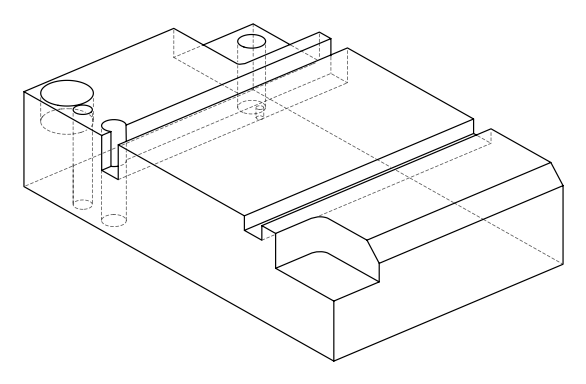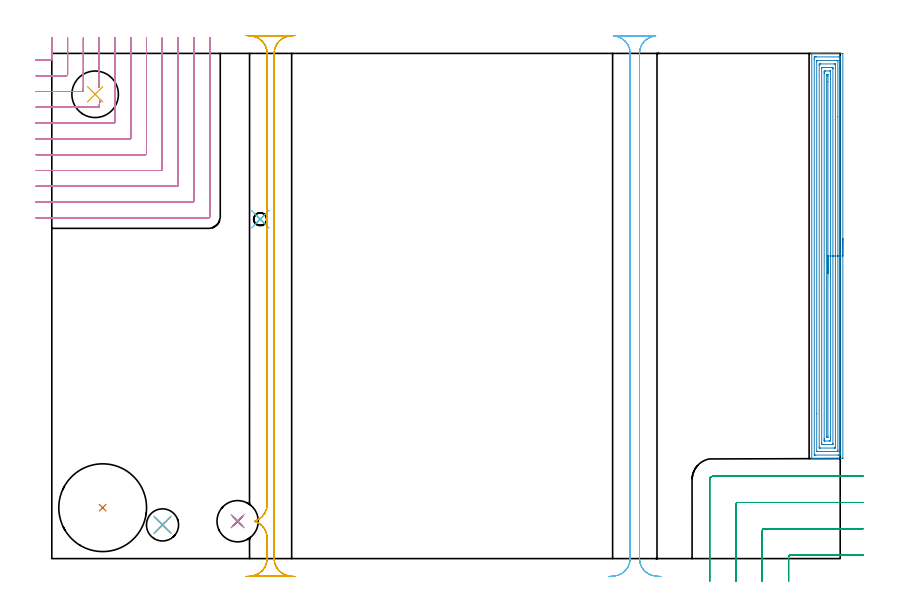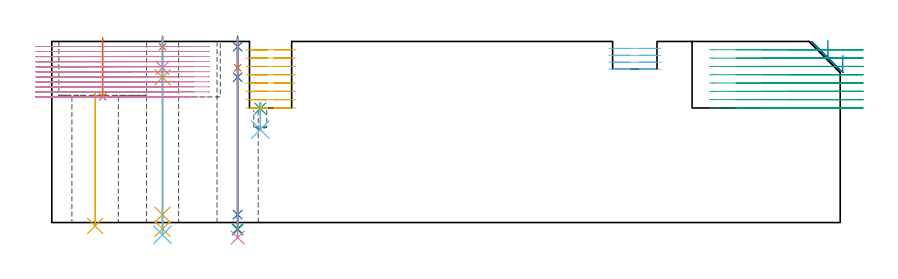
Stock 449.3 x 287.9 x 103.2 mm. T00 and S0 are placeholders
(PLAN: 18 operations, 14 tool changes, 70 min)
(1 SPOT_DRILL | STEP1HOLE | NXT0321_9005460120000 | 0.05 min | 183 mm3)
(2 SPOT_DRILL_1 | STEP1HOLE_1 | NXT0321_9005460120000 | 0.05 min | 182 mm3)
(3 SPOT_DRILL_2 | STEP1POCKET | NXT0321_9005460120000 | 0.04 min | 4149 mm3)
(4 DRILL_BLIND_HOLE_INTO_CENTER | STEP1HOLE | NXT0301_127 | 0.07 min | 957 mm3)
(5 GUN_DRILL_THROUGH_HOLE | STEP1HOLE | UGT0307_006 | 0.53 min | 5621 mm3)
(6 DRILL_TO_ENLARGE_THROUGH_HOLE | STEP1HOLE | UGT0301_252 | 0.45 min | 20326 mm3)
(7 DRILL_BLIND_HOLE_INTO_CENTER_1 | STEP1HOLE_1 | NXT0301_127 | 0.07 min | 960 mm3)
(8 GUN_DRILL_THROUGH_HOLE_1 | STEP1HOLE_1 | UGT0307_006 | 0.51 min | 5625 mm3)
(9 DRILL_TO_ENLARGE_THROUGH_HOLE_1 | STEP1HOLE_1 | NXT0301_104 | 0.44 min | 9074 mm3)
(10 DRILL_TO_ENLARGE_THROUGH_HOLE_2 | STEP1HOLE_1 | UGT0301_056 | 0.46 min | 28868 mm3)
(11 INDEXABLE_INSERT_DRILL_THROUGH_HOLE_FROM_SOLID | STEP1HOLE_2 | NXT0302_024 | 0.31 min | 56857 mm3)
(12 DRILL_BLIND_HOLE_INTO_CENTER_2 | STEP1POCKET | NXT0301_045 | 0.07 min | 508 mm3)
(13 INDEXABLE_INSERT_DRILL_BLIND_HOLE_FROM_SOLID | STEP1POCKET_1 | NXT0302_038 | 0.14 min | 60872 mm3)
(14 AREA_MILL | FG_CHAMFER_SURFACE | UGT0205_001 | 13.16 min | 37360 mm3)
(15 MILL_CORNER_NOTCH_RECTANGULAR | CORNER_NOTCH_RECTANGULAR | UGT0201_094 | Follow Part, ap 5, ae 75% | 7.34 min | 179968 mm3)
(16 MILL_CORNER_NOTCH_RECTANGULAR_1 | CORNER_NOTCH_RECTANGULAR_1 | NXT0201_011 | Follow Part, ap 3, ae 75% | 30.08 min | 284751 mm3)
(17 MILL_RECTANGULAR_SLOT | SLOT_RECTANGULAR | UGT0201_094 | Follow Part, ap 5, ae 75% | 10.88 min | 255221 mm3)
(18 MILL_RECTANGULAR_SLOT_1 | SLOT_RECTANGULAR_1 | UGT0201_094 | Follow Part, ap 5, ae 75% | 5.38 min | 115150 mm3)
(TOOL NXT0321_9005460120000 | NC Spot Drill, 142deg, 12mm, Carbide, Uncoated | D12 PA142 FL30 Z2)
(TOOL NXT0301_127 | Carbide Drill 10mm [861.1-1000-030A1-GP GC34] | D10 PA150 FL31.2 Z2)
(TOOL UGT0307_006 | Gun Drill 9 mm | D9 PA130 FL24 Z1)
(TOOL UGT0301_252 | Twist Drill 18.3 mm | D18.3 PA118 FL135 Z2)
(TOOL NXT0301_104 | Carbide Drill 14mm [860.1-1400-112A1-MM 2214] | D14 PA140 FL123 Z2)
(TOOL UGT0301_056 | Twist Drill 23.5 mm | D23.5 PA118 FL155 Z2)
(TOOL NXT0302_024 | Index. Insert Drill 26.5mm [880-D2650L32-03] | D26.5 PA176 FL80 Z2)
(TOOL NXT0301_045 | Carbide Drill 7.4mm [860.1-0740-022A1-MM 2214] | D7.4 PA140 FL41 Z2)
(TOOL NXT0302_038 | Index. Insert Drill 50mm [880-D5000L50-04] | D50 PA176 FL200 Z2)
(TOOL UGT0205_001 | Chamfer Mill 20 x 3 x 45 deg. | D20 FL50 Z2)
(TOOL UGT0201_094 | End mill 20 mm | D20 FL38 Z4)
(TOOL NXT0201_011 | ENDMILL 12mm [2P460-1200-NA 1630] | D12 FL38 Z6)
(OP 1 SPOT_DRILL)
G17 G21 G94 G90
T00 M6
G54
G17 G0 G90 X63.1 Y19.2 S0 M3
G43 Z113.2 H0
G94 G81 G98 Z100.2 F250. R106.2
G80
M5
M2
(OP 2 SPOT_DRILL_1)
G17 G21 G94 G90
T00 M6
G54
G17 G0 G90 X105.9 Y21.3 S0 M3
G43 Z113.2 H0
G94 G81 G98 Z100.2 F250. R106.2
G80
M5
M2
(OP 3 SPOT_DRILL_2)
G17 G21 G94 G90
T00 M6
G54
G17 G0 G90 X118.8 Y193.4 S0 M3
G43 Z113.2 H0
G94 G81 G98 Z64.981 F250. R68.3
G80
M5
M2
(OP 4 DRILL_BLIND_HOLE_INTO_CENTER)
G17 G21 G94 G90
T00 M6
G54
G17 G0 G90 X63.1 Y19.2 S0 M3
G43 Z113.2 H1
G94 G81 G98 Z88.2 F250. R105.2
G80
M5
M2
(OP 5 GUN_DRILL_THROUGH_HOLE)
G17 G21 G94 G90
T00 M6
G54
G17 G0 G90 X63.1 Y19.2 M8
G43 Z113.2 H0
Z101.072
S716 M3
G94 G1 Z82.807 F125. M26
G4 X.084
Z4.5 F250.
G4 X.084
Z-3.598 F125.
G4 X.084
M5
M9
G0 Z101.072
Z113.2
M2
(OP 6 DRILL_TO_ENLARGE_THROUGH_HOLE)
G17 G21 G94 G90
T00 M6
G54
G17 G0 G90 X63.1 Y19.2 S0 M3
G43 Z113.2 H0
G94 G73 G98 Z-6.998 F250. Q15.743 R105.2
G80
M5
M2
(OP 7 DRILL_BLIND_HOLE_INTO_CENTER_1)
G17 G21 G94 G90
T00 M6
G54
G17 G0 G90 X105.9 Y21.3 S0 M3
G43 Z113.2 H1
G94 G81 G98 Z88.2 F250. R105.2
G80
M5
M2
(OP 8 GUN_DRILL_THROUGH_HOLE_1)
G17 G21 G94 G90
T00 M6
G54
G17 G0 G90 X105.9 Y21.3 M8
G43 Z113.2 H0
Z98.652
S716 M3
G94 G1 Z82.807 F125. M26
G4 X.084
Z4.5 F250.
G4 X.084
Z-3.598 F125.
G4 X.084
M5
M9
G0 Z98.652
Z113.2
M2
(OP 9 DRILL_TO_ENLARGE_THROUGH_HOLE_1)
G17 G21 G94 G90
T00 M6
G54
G17 G0 G90 X105.9 Y21.3 S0 M3
G43 Z113.2 H1
G94 G73 G98 Z-4.048 F250. Q13.406 R105.2
G80
M5
M2
(OP 10 DRILL_TO_ENLARGE_THROUGH_HOLE_2)
G17 G21 G94 G90
T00 M6
G54
G17 G0 G90 X105.9 Y21.3 S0 M3
G43 Z113.2 H0
G94 G73 G98 Z-8.56 F250. Q22.352 R105.2
G80
M5
M2
(OP 11 INDEXABLE_INSERT_DRILL_THROUGH_HOLE_FROM_SOLID)
G17 G21 G94 G90
T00 M6
G54
G17 G0 G90 X24.7 Y264.6 S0 M3
G43 Z113.2 H1
G94 G81 G98 Z-1.963 F250. R73.6
G80
M5
M2
(OP 12 DRILL_BLIND_HOLE_INTO_CENTER_2)
G17 G21 G94 G90
T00 M6
G54
G17 G0 G90 X118.8 Y193.4 S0 M3
G43 Z113.2 H1
G94 G81 G98 Z53. F250. R67.3
G80
M5
M2
(OP 13 INDEXABLE_INSERT_DRILL_BLIND_HOLE_FROM_SOLID)
G17 G21 G94 G90
T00 M6
G54
G17 G0 G90 X29. Y29. S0 M3
G43 Z113.2 H1
G94 G81 G98 Z71.6 F250. R105.2
G80
M5
M2
(OP 14 AREA_MILL)
G17 G21 G94 G90
T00 M6
G54
G17 G0 G90 X450.8 Y182.45 S1061 M3
G43 Z113.2 H0
Z95.5
G94 G1 Y182.412 Z94.628 F250.
Y182.298 Z93.764
Y182.109 Z92.912
Y181.847 Z92.08
Y181.513 Z91.274
Y181.11 Z90.5
Y180.642 Z89.764
Y180.11 Z89.072
Y179.521 Z88.429
Y178.878 Z87.84
Y178.186 Z87.309
Y177.45 Z86.84
Y176.676 Z86.437
Y175.87 Z86.103
Y175.038 Z85.841
Y174.187 Z85.652
Y173.322 Z85.538
Y172.45 Z85.5
Y57.622
X450.796 Y57.196 Z85.502
X450.792 Y57.01 Z85.506
X450.602 Y57. Z85.695
X436.828 Z99.468
X434.449 Z101.846
X433.465 Z102.835
X433.109 Y57.006 Z103.182
X433.103 Y57.008 Z103.188
X433.1 Y57.175 Z103.2
Y287.725
X433.103 Y287.893 Z103.188
X433.11 Y287.9 Z103.181
X433.465 Z102.835
X433.758 Z102.541
X434.449 Z101.846
X435.676 Z100.62
X436.214 Z100.081
X436.828 Z99.468
X450.334 Z85.964
X450.604 Y287.898 Z85.693
X450.792 Y287.89 Z85.506
X450.799 Y287.701 Z85.499
X450.8 Y172.45 Z85.5
X449.386 Z86.914
Y60.369
X449.385 Y59.476 Z86.915
X449.383 Y59.409 Z86.917
X449.369 Y59.01 Z86.931
X448.97 Y59.002 Z87.33
X448.569 Y59.001 Z87.731
X448.09 Y59. Z88.21
X435.331 Y59.001 Z100.969
X434.85 Y59.003 Z101.45
X434.623 Y59.01 Z101.677
X434.521 Y59.029 Z101.779
X434.515 Y59.342 Z101.785
Y59.409
X434.514 Y284.531 Z101.786
X434.515 Y285.424 Z101.785
X434.517 Y285.491 Z101.783
X434.531 Y285.89 Z101.769
X434.93 Y285.898 Z101.37
X435.331 Y285.899 Z100.969
X435.81 Y285.9 Z100.49
X448.569 Y285.899 Z87.731
X449.05 Y285.897 Z87.25
X449.277 Y285.89 Z87.023
X449.379 Y285.871 Z86.921
X449.385 Y285.558 Z86.915
Y285.491
X449.386 Y172.45 Z86.914
X447.972 Z88.328
X447.971 Y61.801 Z88.329
X447.97 Y61.196 Z88.33
X447.968 Y61.052 Z88.332
X447.965 Y61.018 Z88.335
X447.963 Y61.01 Z88.337
X447.944 Y61.007 Z88.356
X447.879 Y61.001 Z88.421
X436.407 Y61. Z99.893
X436.214 Y61.001 Z100.086
X436.02 Y61.003 Z100.28
X435.965 Y61.006 Z100.335
X435.937 Y61.01 Z100.363
X435.935 Y61.025 Z100.365
X435.931 Y61.1 Z100.369
X435.929 Y61.196 Z100.371
X435.928 Y82.615 Z100.372
Y283.099
X435.93 Y283.704 Z100.37
X435.932 Y283.848 Z100.368
X435.935 Y283.882 Z100.365
X435.937 Y283.89 Z100.363
X435.956 Y283.893 Z100.344
X436.021 Y283.899 Z100.279
X447.493 Y283.9 Z88.807
X447.686 Y283.899 Z88.614
X447.88 Y283.897 Z88.42
X447.935 Y283.894 Z88.365
X447.963 Y283.89 Z88.337
X447.965 Y283.875 Z88.335
X447.969 Y283.8 Z88.331
X447.971 Y283.704 Z88.329
X447.972 Y251.772 Z88.328
Y172.45
X446.557 Z89.743
Y63.877
X446.554 Y63.236 Z89.746
X446.55 Y63.027 Z89.75
X446.354 Y63.01 Z89.946
X445.921 Y63. Z90.379
X445.905 Z90.395
X437.962 Z98.338
X437.543 Y63.01 Z98.757
X437.349 Y63.018 Z98.951
X437.347 Y63.13 Z98.953
X437.343 Y63.627 Z98.957
Y281.023
X437.346 Y281.664 Z98.954
X437.349 Y281.873 Z98.951
X437.546 Y281.89 Z98.754
X437.979 Y281.9 Z98.321
X437.995 Z98.305
X445.938 Z90.362
X446.356 Y281.89 Z89.944
X446.551 Y281.882 Z89.75
X446.553 Y281.77 Z89.747
X446.557 Y281.273 Z89.743
Y172.45
X445.143 Z91.157
Y65.453
X445.142 Y65.241 Z91.158
X445.139 Y65.101 Z91.161
X445.134 Y65.009 Z91.166
X445.12 Y65.006 Z91.18
X445.039 Y65.002 Z91.261
X444.812 Y65. Z91.488
X439.517 Z96.783
X438.861 Y65.007 Z97.439
X438.774 Y65.01 Z97.526
X438.763 Y65.347 Z97.537
X438.758 Y65.558 Z97.542
X438.757 Y65.664 Z97.543
Y65.77
Y279.447
X438.758 Y279.659 Z97.542
X438.761 Y279.799 Z97.539
X438.766 Y279.891 Z97.534
X438.78 Y279.894 Z97.52
X438.861 Y279.898 Z97.439
X439.088 Y279.9 Z97.212
X444.383 Z91.917
X445.039 Y279.893 Z91.261
X445.126 Y279.89 Z91.174
X445.137 Y279.553 Z91.163
X445.142 Y279.342 Z91.158
X445.143 Y279.236 Z91.157
Y279.13
Y172.45
X443.729 Z92.571
X443.728 Y68.345 Z92.572
X443.726 Y67.887 Z92.574
X443.722 Y67.451 Z92.578
X443.712 Y67.007 Z92.588
X443.274 Y67.003 Z93.026
X442.836 Y67.001 Z93.464
X440.626 Z95.674
X440.186 Y67.003 Z96.114
X440.178 Y67.01 Z96.122
X440.175 Y67.015 Z96.125
X440.172 Y67.451 Z96.128
X440.171 Y67.912 Z96.129
Y68.345
X440.172 Y276.555 Z96.128
X440.174 Y277.014 Z96.126
X440.178 Y277.449 Z96.122
X440.187 Y277.893 Z96.113
X440.626 Y277.897 Z95.674
X441.064 Y277.899 Z95.236
X443.274 Z93.026
X443.714 Y277.897 Z92.586
X443.722 Y277.89 Z92.578
X443.725 Y277.885 Z92.575
X443.728 Y277.449 Z92.572
X443.729 Y273.302 Z92.571
Y172.45
X442.315 Z93.985
X442.314 Y69.316 Z93.986
X442.308 Y69.017 Z93.992
X442.263 Y69.01 Z94.037
X442.185 Y69.005 Z94.115
X442.068 Y69.002 Z94.232
X441.744 Y69. Z94.556
X441.648 Y69.003 Z94.652
X441.622 Y69.005 Z94.678
X441.6 Y69.009 Z94.7
X441.592 Y69.049 Z94.708
X441.587 Y69.159 Z94.713
X441.586 Y69.239 Z94.714
X441.585 Y69.316 Z94.715
X441.586 Y275.678 Z94.714
X441.592 Y275.868 Z94.708
X442.033 Y275.893 Z94.267
X442.157 Y275.899 Z94.143
X442.252 Y275.897 Z94.048
X442.278 Y275.895 Z94.022
X442.3 Y275.891 Z94.
X442.308 Y275.851 Z93.992
X442.313 Y275.741 Z93.987
X442.314 Y275.662 Z93.986
X442.315 Y274.923 Z93.985
Y271.721
Y172.45
Y171.578 Z94.023
Y170.714 Z94.137
Y169.862 Z94.326
Y169.03 Z94.588
Y168.224 Z94.922
Y167.45 Z95.325
Y166.714 Z95.794
Y166.022 Z96.325
Y165.379 Z96.914
Y164.79 Z97.557
Y164.258 Z98.25
Y163.79 Z98.985
Y163.387 Z99.759
Y163.053 Z100.565
Y162.791 Z101.397
Y162.602 Z102.249
Y162.488 Z103.114
Y162.45 Z103.985
G0 Z113.2
M5
M2
(OP 15 MILL_CORNER_NOTCH_RECTANGULAR)
G17 G21 G94 G90
T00 M6
G54
G17 G0 G90 X462.3 Y2. S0 M3
G43 Z113.2 H0
Z98.462
G94 G1 X459.3 F250.
X420.894 F500.
G3 X419.9 Y1.006 R1.
G1 Y-10.
Y-13. F250.
G0 Z113.2
X462.3 Y17.
Z98.462
G1 X459.3
X405.895 F500.
G3 X404.9 Y16.005 R1.
G1 Y-10.
Y-13. F250.
G0 Z113.2
X462.3 Y32.
Z98.462
G1 X459.3
X390.895 F500.
G3 X389.9 Y31.005 R1.
G1 Y-10.
Y-13. F250.
G0 Z113.2
X462.3 Y47.
Z98.462
G1 X459.3
X377. F500.
G3 X374.9 Y44.9 R2.1
G1 Y-10.
Y-13. F250.
G0 Z113.2
X462.3 Y2.
Z93.725
G1 X459.3
X420.894 F500.
G3 X419.9 Y1.006 R1.
G1 Y-10.
Y-13. F250.
G0 Z113.2
X462.3 Y17.
Z93.725
G1 X459.3
X405.895 F500.
G3 X404.9 Y16.005 R1.
G1 Y-10.
Y-13. F250.
G0 Z113.2
X462.3 Y32.
Z93.725
G1 X459.3
X390.895 F500.
G3 X389.9 Y31.005 R1.
G1 Y-10.
Y-13. F250.
G0 Z113.2
X462.3 Y47.
Z93.725
G1 X459.3
X377. F500.
G3 X374.9 Y44.9 R2.1
G1 Y-10.
Y-13. F250.
G0 Z113.2
X462.3 Y2.
Z88.987
G1 X459.3
X420.894 F500.
G3 X419.9 Y1.006 R1.
G1 Y-10.
Y-13. F250.
G0 Z113.2
X462.3 Y17.
Z88.987
G1 X459.3
X405.895 F500.
G3 X404.9 Y16.005 R1.
G1 Y-10.
Y-13. F250.
G0 Z113.2
X462.3 Y32.
Z88.987
G1 X459.3
X390.895 F500.
G3 X389.9 Y31.005 R1.
G1 Y-10.
Y-13. F250.
G0 Z113.2
X462.3 Y47.
Z88.987
G1 X459.3
X377. F500.
G3 X374.9 Y44.9 R2.1
G1 Y-10.
Y-13. F250.
G0 Z113.2
X462.3 Y2.
Z84.25
G1 X459.3
X420.894 F500.
G3 X419.9 Y1.006 R1.
G1 Y-10.
Y-13. F250.
G0 Z113.2
X462.3 Y17.
Z84.25
G1 X459.3
X405.895 F500.
G3 X404.9 Y16.005 R1.
G1 Y-10.
Y-13. F250.
G0 Z113.2
X462.3 Y32.
Z84.25
G1 X459.3
X390.895 F500.
G3 X389.9 Y31.005 R1.
G1 Y-10.
Y-13. F250.
G0 Z113.2
X462.3 Y47.
Z84.25
G1 X459.3
X377. F500.
G3 X374.9 Y44.9 R2.1
G1 Y-10.
Y-13. F250.
G0 Z113.2
X462.3 Y2.
Z79.512
G1 X459.3
X420.894 F500.
G3 X419.9 Y1.006 R1.
G1 Y-10.
Y-13. F250.
G0 Z113.2
X462.3 Y17.
Z79.512
G1 X459.3
X405.895 F500.
G3 X404.9 Y16.005 R1.
G1 Y-10.
Y-13. F250.
G0 Z113.2
X462.3 Y32.
Z79.512
G1 X459.3
X390.895 F500.
G3 X389.9 Y31.005 R1.
G1 Y-10.
Y-13. F250.
G0 Z113.2
X462.3 Y47.
Z79.512
G1 X459.3
X377. F500.
G3 X374.9 Y44.9 R2.1
G1 Y-10.
Y-13. F250.
G0 Z113.2
X462.3 Y2.
Z74.775
G1 X459.3
X420.894 F500.
G3 X419.9 Y1.006 R1.
G1 Y-10.
Y-13. F250.
G0 Z113.2
X462.3 Y17.
Z74.775
G1 X459.3
X405.895 F500.
G3 X404.9 Y16.005 R1.
G1 Y-10.
Y-13. F250.
G0 Z113.2
X462.3 Y32.
Z74.775
G1 X459.3
X390.895 F500.
G3 X389.9 Y31.005 R1.
G1 Y-10.
Y-13. F250.
G0 Z113.2
X462.3 Y47.
Z74.775
G1 X459.3
X377. F500.
G3 X374.9 Y44.9 R2.1
G1 Y-10.
Y-13. F250.
G0 Z113.2
X462.3 Y2.
Z70.037
G1 X459.3
X420.894 F500.
G3 X419.9 Y1.006 R1.
G1 Y-10.
Y-13. F250.
G0 Z113.2
X462.3 Y17.
Z70.037
G1 X459.3
X405.895 F500.
G3 X404.9 Y16.005 R1.
G1 Y-10.
Y-13. F250.
G0 Z113.2
X462.3 Y32.
Z70.037
G1 X459.3
X390.895 F500.
G3 X389.9 Y31.005 R1.
G1 Y-10.
Y-13. F250.
G0 Z113.2
X462.3 Y47.
Z70.037
G1 X459.3
X377. F500.
G3 X374.9 Y44.9 R2.1
G1 Y-10.
Y-13. F250.
G0 Z113.2
X462.3 Y2.
Z65.3
G1 X459.3
X420.894 F500.
G3 X419.9 Y1.006 R1.
G1 Y-10.
Y-13. F250.
G0 Z113.2
X462.3 Y17.
Z65.3
G1 X459.3
X405.895 F500.
G3 X404.9 Y16.005 R1.
G1 Y-10.
Y-13. F250.
G0 Z113.2
X462.3 Y32.
Z65.3
G1 X459.3
X390.895 F500.
G3 X389.9 Y31.005 R1.
G1 Y-10.
Y-13. F250.
G0 Z113.2
X462.3 Y47.
Z65.3
G1 X459.3
X377. F500.
G3 X374.9 Y44.9 R2.1
G1 Y-10.
Y-13. F250.
G0 Z113.2
M5
M2
(OP 16 MILL_CORNER_NOTCH_RECTANGULAR_1)
G17 G21 G94 G90
T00 M6
G54
G17 G0 G90 X-9. Y284.2 S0 M3
G43 Z113.2 H1
Z100.327
G94 G1 X-6. F250.
X-0.594 F500.
G3 X0. Y284.794 R0.6
G1 Y293.9
Y296.9 F250.
G0 Z113.2
X-9. Y275.2
Z100.327
G1 X-6.
X8.406 F500.
G3 X9. Y275.794 R0.6
G1 Y293.9
Y296.9 F250.
G0 Z113.2
X-9. Y266.2
Z100.327
G1 X-6.
X17.406 F500.
G3 X17.652 Y266.256 R0.6
G2 X18. Y267.343 R7.267
G1 Y275.794
Y293.9
Y296.9 F250.
G0 Z113.2
X-9. Y257.2
Z100.327
G1 X-6.
X26.405 F500.
G3 X26.996 Y257.727 R0.6
G1 X27.361 Y260.705 F250.
G0 Z113.2
X27. Y268.469
Z100.327
G1 Y271.469
Y293.9 F500.
Y296.9 F250.
G0 Z113.2
X-9. Y248.2
Z100.327
G1 X-6.
X35.405 F500.
G3 X36. Y248.795 R0.6
G1 Y293.9
Y296.9 F250.
G0 Z113.2
X-9. Y239.2
Z100.327
G1 X-6.
X44.405 F500.
G3 X45. Y239.795 R0.6
G1 Y293.9
Y296.9 F250.
G0 Z113.2
X-9. Y230.2
Z100.327
G1 X-6.
X53.404 F500.
G3 X54. Y230.796 R0.6
G1 Y293.9
Y296.9 F250.
G0 Z113.2
X-9. Y221.2
Z100.327
G1 X-6.
X62.404 F500.
G3 X63. Y221.796 R0.6
G1 Y293.9
Y296.9 F250.
G0 Z113.2
X-9. Y212.2
Z100.327
G1 X-6.
X71.404 F500.
G3 X72. Y212.796 R0.6
G1 Y293.9
Y296.9 F250.
G0 Z113.2
X-9. Y203.2
Z100.327
G1 X-6.
X80.404 F500.
G3 X81. Y203.796 R0.6
G1 Y293.9
Y296.9 F250.
G0 Z113.2
X-9. Y194.2
Z100.327
G1 X-6.
X89.404 F500.
G3 X90. Y194.796 R0.6
G1 Y293.9
Y296.9 F250.
G0 Z113.2
X-9. Y284.2
Z97.454
G1 X-6.
X-0.594 F500.
G3 X0. Y284.794 R0.6
G1 Y293.9
Y296.9 F250.
G0 Z113.2
X-9. Y275.2
Z97.454
G1 X-6.
X8.406 F500.
G3 X9. Y275.794 R0.6
G1 Y293.9
Y296.9 F250.
G0 Z113.2
X-9. Y266.2
Z97.454
G1 X-6.
X17.406 F500.
G3 X17.652 Y266.256 R0.6
G2 X18. Y267.343 R7.267
G1 Y275.794
Y293.9
Y296.9 F250.
G0 Z113.2
X-9. Y257.2
Z97.454
G1 X-6.
X26.405 F500.
G3 X26.996 Y257.727 R0.6
G1 X27.361 Y260.705 F250.
G0 Z113.2
X27. Y268.469
Z97.454
G1 Y271.469
Y293.9 F500.
Y296.9 F250.
G0 Z113.2
X-9. Y248.2
Z97.454
G1 X-6.
X35.405 F500.
G3 X36. Y248.795 R0.6
G1 Y293.9
Y296.9 F250.
G0 Z113.2
X-9. Y239.2
Z97.454
G1 X-6.
X44.405 F500.
G3 X45. Y239.795 R0.6
G1 Y293.9
Y296.9 F250.
G0 Z113.2
X-9. Y230.2
Z97.454
G1 X-6.
X53.405 F500.
G3 X54. Y230.795 R0.6
G1 Y293.9
Y296.9 F250.
G0 Z113.2
X-9. Y221.2
Z97.454
G1 X-6.
X62.404 F500.
G3 X63. Y221.796 R0.6
G1 Y293.9
Y296.9 F250.
G0 Z113.2
X-9. Y212.2
Z97.454
G1 X-6.
X71.404 F500.
G3 X72. Y212.796 R0.6
G1 Y293.9
Y296.9 F250.
G0 Z113.2
X-9. Y203.2
Z97.454
G1 X-6.
X80.404 F500.
G3 X81. Y203.796 R0.6
G1 Y293.9
Y296.9 F250.
G0 Z113.2
X-9. Y194.2
Z97.454
G1 X-6.
X89.404 F500.
G3 X90. Y194.796 R0.6
G1 Y293.9
Y296.9 F250.
G0 Z113.2
X-9. Y284.2
Z94.582
G1 X-6.
X-0.594 F500.
G3 X0. Y284.794 R0.6
G1 Y293.9
Y296.9 F250.
G0 Z113.2
X-9. Y275.2
Z94.582
G1 X-6.
X8.406 F500.
G3 X9. Y275.794 R0.6
G1 Y293.9
Y296.9 F250.
G0 Z113.2
X-9. Y266.2
Z94.582
G1 X-6.
X17.406 F500.
G3 X17.652 Y266.256 R0.6
G2 X18. Y267.343 R7.267
G1 Y275.794
Y293.9
Y296.9 F250.
G0 Z113.2
X-9. Y257.2
Z94.582
G1 X-6.
X26.405 F500.
G3 X26.996 Y257.727 R0.6
G1 X27.361 Y260.705 F250.
G0 Z113.2
X27. Y268.469
Z94.582
G1 Y271.469
Y293.9 F500.
Y296.9 F250.
G0 Z113.2
X-9. Y248.2
Z94.582
G1 X-6.
X35.405 F500.
G3 X36. Y248.795 R0.6
G1 Y293.9
Y296.9 F250.
G0 Z113.2
X-9. Y239.2
Z94.582
G1 X-6.
X44.405 F500.
G3 X45. Y239.795 R0.6
G1 Y293.9
Y296.9 F250.
G0 Z113.2
X-9. Y230.2
Z94.582
G1 X-6.
X53.405 F500.
G3 X54. Y230.795 R0.6
G1 Y293.9
Y296.9 F250.
G0 Z113.2
X-9. Y221.2
Z94.582
G1 X-6.
X62.404 F500.
G3 X63. Y221.796 R0.6
G1 Y293.9
Y296.9 F250.
G0 Z113.2
X-9. Y212.2
Z94.582
G1 X-6.
X71.404 F500.
G3 X72. Y212.796 R0.6
G1 Y293.9
Y296.9 F250.
G0 Z113.2
X-9. Y203.2
Z94.582
G1 X-6.
X80.404 F500.
G3 X81. Y203.796 R0.6
G1 Y293.9
Y296.9 F250.
G0 Z113.2
X-9. Y194.2
Z94.582
G1 X-6.
X89.404 F500.
G3 X90. Y194.796 R0.6
G1 Y293.9
Y296.9 F250.
G0 Z113.2
X-9. Y284.2
Z91.709
G1 X-6.
X-0.594 F500.
G3 X0. Y284.794 R0.6
G1 Y293.9
Y296.9 F250.
G0 Z113.2
X-9. Y275.2
Z91.709
G1 X-6.
X8.406 F500.
G3 X9. Y275.794 R0.6
G1 Y293.9
Y296.9 F250.
G0 Z113.2
X-9. Y266.2
Z91.709
G1 X-6.
X17.406 F500.
G3 X17.652 Y266.256 R0.6
G2 X18. Y267.343 R7.267
G1 Y275.794
Y293.9
Y296.9 F250.
G0 Z113.2
X-9. Y257.2
Z91.709
G1 X-6.
X26.405 F500.
G3 X26.996 Y257.727 R0.6
G1 X27.361 Y260.705 F250.
G0 Z113.2
X27. Y268.469
Z91.709
G1 Y271.469
Y293.9 F500.
Y296.9 F250.
G0 Z113.2
X-9. Y248.2
Z91.709
G1 X-6.
X35.405 F500.
G3 X36. Y248.795 R0.6
G1 Y293.9
Y296.9 F250.
G0 Z113.2
X-9. Y239.2
Z91.709
G1 X-6.
X44.405 F500.
G3 X45. Y239.795 R0.6
G1 Y293.9
Y296.9 F250.
G0 Z113.2
X-9. Y230.2
Z91.709
G1 X-6.
X53.405 F500.
G3 X54. Y230.795 R0.6
G1 Y293.9
Y296.9 F250.
G0 Z113.2
X-9. Y221.2
Z91.709
G1 X-6.
X62.404 F500.
G3 X63. Y221.796 R0.6
G1 Y293.9
Y296.9 F250.
G0 Z113.2
X-9. Y212.2
Z91.709
G1 X-6.
X71.404 F500.
G3 X72. Y212.796 R0.6
G1 Y293.9
Y296.9 F250.
G0 Z113.2
X-9. Y203.2
Z91.709
G1 X-6.
X80.404 F500.
G3 X81. Y203.796 R0.6
G1 Y293.9
Y296.9 F250.
G0 Z113.2
X-9. Y194.2
Z91.709
G1 X-6.
X89.404 F500.
G3 X90. Y194.796 R0.6
G1 Y293.9
Y296.9 F250.
G0 Z113.2
X-9. Y284.2
Z88.836
G1 X-6.
X-0.594 F500.
G3 X0. Y284.794 R0.6
G1 Y293.9
Y296.9 F250.
G0 Z113.2
X-9. Y275.2
Z88.836
G1 X-6.
X8.406 F500.
G3 X9. Y275.794 R0.6
G1 Y293.9
Y296.9 F250.
G0 Z113.2
X-9. Y266.2
Z88.836
G1 X-6.
X17.406 F500.
G3 X17.651 Y266.255 R0.6
G2 X18. Y267.348 R7.272
G1 Y275.794
Y293.9
Y296.9 F250.
G0 Z113.2
X-9. Y257.2
Z88.836
G1 X-6.
X26.405 F500.
G3 X26.996 Y257.726 R0.6
G1 X27.363 Y260.704 F250.
G0 Z113.2
X27. Y268.471
Z88.836
G1 Y271.471
Y293.9 F500.
Y296.9 F250.
G0 Z113.2
X-9. Y248.2
Z88.836
G1 X-6.
X35.405 F500.
G3 X36. Y248.795 R0.6
G1 Y293.9
Y296.9 F250.
G0 Z113.2
X-9. Y239.2
Z88.836
G1 X-6.
X44.405 F500.
G3 X45. Y239.795 R0.6
G1 Y293.9
Y296.9 F250.
G0 Z113.2
X-9. Y230.2
Z88.836
G1 X-6.
X53.404 F500.
G3 X54. Y230.796 R0.6
G1 Y293.9
Y296.9 F250.
G0 Z113.2
X-9. Y221.2
Z88.836
G1 X-6.
X62.404 F500.
G3 X63. Y221.796 R0.6
G1 Y293.9
Y296.9 F250.
G0 Z113.2
X-9. Y212.2
Z88.836
G1 X-6.
X71.404 F500.
G3 X72. Y212.796 R0.6
G1 Y293.9
Y296.9 F250.
G0 Z113.2
X-9. Y203.2
Z88.836
G1 X-6.
X80.404 F500.
G3 X81. Y203.796 R0.6
G1 Y293.9
Y296.9 F250.
G0 Z113.2
X-9. Y194.2
Z88.836
G1 X-6.
X89.404 F500.
G3 X90. Y194.796 R0.6
G1 Y293.9
Y296.9 F250.
G0 Z113.2
X-9. Y284.2
Z85.964
G1 X-6.
X-0.594 F500.
G3 X0. Y284.794 R0.6
G1 Y293.9
Y296.9 F250.
G0 Z113.2
X-9. Y275.2
Z85.964
G1 X-6.
X8.406 F500.
G3 X9. Y275.794 R0.6
G1 Y293.9
Y296.9 F250.
G0 Z113.2
X-9. Y266.2
Z85.964
G1 X-6.
X17.406 F500.
G3 X17.651 Y266.255 R0.6
G2 X18. Y267.349 R7.272
G1 Y275.794
Y293.9
Y296.9 F250.
G0 Z113.2
X-9. Y257.2
Z85.964
G1 X-6.
X26.405 F500.
G3 X26.996 Y257.727 R0.6
G1 X27.362 Y260.704 F250.
G0 Z113.2
X27. Y268.471
Z85.964
G1 Y271.471
Y293.9 F500.
Y296.9 F250.
G0 Z113.2
X-9. Y248.2
Z85.964
G1 X-6.
X35.405 F500.
G3 X36. Y248.795 R0.6
G1 Y293.9
Y296.9 F250.
G0 Z113.2
X-9. Y239.2
Z85.964
G1 X-6.
X44.405 F500.
G3 X45. Y239.795 R0.6
G1 Y293.9
Y296.9 F250.
G0 Z113.2
X-9. Y230.2
Z85.964
G1 X-6.
X53.404 F500.
G3 X54. Y230.796 R0.6
G1 Y293.9
Y296.9 F250.
G0 Z113.2
X-9. Y221.2
Z85.964
G1 X-6.
X62.404 F500.
G3 X63. Y221.796 R0.6
G1 Y293.9
Y296.9 F250.
G0 Z113.2
X-9. Y212.2
Z85.964
G1 X-6.
X71.404 F500.
G3 X72. Y212.796 R0.6
G1 Y293.9
Y296.9 F250.
G0 Z113.2
X-9. Y203.2
Z85.964
G1 X-6.
X80.404 F500.
G3 X81. Y203.796 R0.6
G1 Y293.9
Y296.9 F250.
G0 Z113.2
X-9. Y194.2
Z85.964
G1 X-6.
X89.404 F500.
G3 X90. Y194.796 R0.6
G1 Y293.9
Y296.9 F250.
G0 Z113.2
X-9. Y284.2
Z83.091
G1 X-6.
X-0.594 F500.
G3 X0. Y284.794 R0.6
G1 Y293.9
Y296.9 F250.
G0 Z113.2
X-9. Y275.2
Z83.091
G1 X-6.
X8.406 F500.
G3 X9. Y275.794 R0.6
G1 Y293.9
Y296.9 F250.
G0 Z113.2
X-9. Y266.2
Z83.091
G1 X-6.
X17.406 F500.
G3 X17.652 Y266.256 R0.6
G2 X18. Y267.343 R7.267
G1 Y293.9
Y296.9 F250.
G0 Z113.2
X-9. Y257.2
Z83.091
G1 X-6.
X26.405 F500.
G3 X26.996 Y257.727 R0.6
G1 X27.361 Y260.705 F250.
G0 Z113.2
X27. Y268.469
Z83.091
G1 Y271.469
Y293.9 F500.
Y296.9 F250.
G0 Z113.2
X-9. Y248.2
Z83.091
G1 X-6.
X35.405 F500.
G3 X36. Y248.795 R0.6
G1 Y293.9
Y296.9 F250.
G0 Z113.2
X-9. Y239.2
Z83.091
G1 X-6.
X44.405 F500.
G3 X45. Y239.795 R0.6
G1 Y293.9
Y296.9 F250.
G0 Z113.2
X-9. Y230.2
Z83.091
G1 X-6.
X53.404 F500.
G3 X54. Y230.796 R0.6
G1 Y293.9
Y296.9 F250.
G0 Z113.2
X-9. Y221.2
Z83.091
G1 X-6.
X62.404 F500.
G3 X63. Y221.796 R0.6
G1 Y293.9
Y296.9 F250.
G0 Z113.2
X-9. Y212.2
Z83.091
G1 X-6.
X71.404 F500.
G3 X72. Y212.796 R0.6
G1 Y293.9
Y296.9 F250.
G0 Z113.2
X-9. Y203.2
Z83.091
G1 X-6.
X80.404 F500.
G3 X81. Y203.796 R0.6
G1 Y293.9
Y296.9 F250.
G0 Z113.2
X-9. Y194.2
Z83.091
G1 X-6.
X89.404 F500.
G3 X90. Y194.796 R0.6
G1 Y293.9
Y296.9 F250.
G0 Z113.2
X-9. Y284.2
Z80.218
G1 X-6.
X-0.594 F500.
G3 X0. Y284.794 R0.6
G1 Y293.9
Y296.9 F250.
G0 Z113.2
X-9. Y275.2
Z80.218
G1 X-6.
X8.406 F500.
G3 X9. Y275.794 R0.6
G1 Y293.9
Y296.9 F250.
G0 Z113.2
X-9. Y266.2
Z80.218
G1 X-6.
X17.406 F500.
G3 X17.652 Y266.256 R0.6
G2 X18. Y267.343 R7.267
G1 Y275.794
Y293.9
Y296.9 F250.
G0 Z113.2
X-9. Y257.2
Z80.218
G1 X-6.
X26.405 F500.
G3 X26.996 Y257.727 R0.6
G1 X27.361 Y260.705 F250.
G0 Z113.2
X27. Y268.469
Z80.218
G1 Y271.469
Y293.9 F500.
Y296.9 F250.
G0 Z113.2
X-9. Y248.2
Z80.218
G1 X-6.
X35.405 F500.
G3 X36. Y248.795 R0.6
G1 Y293.9
Y296.9 F250.
G0 Z113.2
X-9. Y239.2
Z80.218
G1 X-6.
X44.405 F500.
G3 X45. Y239.795 R0.6
G1 Y293.9
Y296.9 F250.
G0 Z113.2
X-9. Y230.2
Z80.218
G1 X-6.
X53.404 F500.
G3 X54. Y230.796 R0.6
G1 Y293.9
Y296.9 F250.
G0 Z113.2
X-9. Y221.2
Z80.218
G1 X-6.
X62.404 F500.
G3 X63. Y221.796 R0.6
G1 Y293.9
Y296.9 F250.
G0 Z113.2
X-9. Y212.2
Z80.218
G1 X-6.
X71.404 F500.
G3 X72. Y212.796 R0.6
G1 Y293.9
Y296.9 F250.
G0 Z113.2
X-9. Y203.2
Z80.218
G1 X-6.
X80.404 F500.
G3 X81. Y203.796 R0.6
G1 Y293.9
Y296.9 F250.
G0 Z113.2
X-9. Y194.2
Z80.218
G1 X-6.
X89.404 F500.
G3 X90. Y194.796 R0.6
G1 Y293.9
Y296.9 F250.
G0 Z113.2
X-9. Y284.2
Z77.345
G1 X-6.
X-0.594 F500.
G3 X0. Y284.794 R0.6
G1 Y293.9
Y296.9 F250.
G0 Z113.2
X-9. Y275.2
Z77.345
G1 X-6.
X8.406 F500.
G3 X9. Y275.794 R0.6
G1 Y293.9
Y296.9 F250.
G0 Z113.2
X-9. Y266.2
Z77.345
G1 X-6.
X17.406 F500.
G3 X17.652 Y266.256 R0.6
G2 X18. Y267.343 R7.267
G1 Y275.794
Y293.9
Y296.9 F250.
G0 Z113.2
X-9. Y257.2
Z77.345
G1 X-6.
X26.405 F500.
G3 X26.996 Y257.727 R0.6
G1 X27.361 Y260.705 F250.
G0 Z113.2
X27. Y268.469
Z77.345
G1 Y271.469
Y293.9 F500.
Y296.9 F250.
G0 Z113.2
X-9. Y248.2
Z77.345
G1 X-6.
X35.405 F500.
G3 X36. Y248.795 R0.6
G1 Y293.9
Y296.9 F250.
G0 Z113.2
X-9. Y239.2
Z77.345
G1 X-6.
X44.405 F500.
G3 X45. Y239.795 R0.6
G1 Y293.9
Y296.9 F250.
G0 Z113.2
X-9. Y230.2
Z77.345
G1 X-6.
X53.404 F500.
G3 X54. Y230.796 R0.6
G1 Y293.9
Y296.9 F250.
G0 Z113.2
X-9. Y221.2
Z77.345
G1 X-6.
X62.404 F500.
G3 X63. Y221.796 R0.6
G1 Y293.9
Y296.9 F250.
G0 Z113.2
X-9. Y212.2
Z77.345
G1 X-6.
X71.404 F500.
G3 X72. Y212.796 R0.6
G1 Y293.9
Y296.9 F250.
G0 Z113.2
X-9. Y203.2
Z77.345
G1 X-6.
X80.404 F500.
G3 X81. Y203.796 R0.6
G1 Y293.9
Y296.9 F250.
G0 Z113.2
X-9. Y194.2
Z77.345
G1 X-6.
X89.404 F500.
G3 X90. Y194.796 R0.6
G1 Y293.9
Y296.9 F250.
G0 Z113.2
X-9. Y284.2
Z74.473
G1 X-6.
X-0.594 F500.
G3 X0. Y284.794 R0.6
G1 Y293.9
Y296.9 F250.
G0 Z113.2
X-9. Y275.2
Z74.473
G1 X-6.
X8.406 F500.
G3 X9. Y275.794 R0.6
G1 Y293.9
Y296.9 F250.
G0 Z113.2
X-9. Y266.2
Z74.473
G1 X-6.
X17.406 F500.
G3 X17.651 Y266.255 R0.6
G2 X18. Y267.348 R7.272
G1 Y293.9
Y296.9 F250.
G0 Z113.2
X-9. Y257.2
Z74.473
G1 X-6.
X26.405 F500.
G3 X26.996 Y257.726 R0.6
G1 X27.363 Y260.704 F250.
G0 Z113.2
X27. Y268.471
Z74.473
G1 Y271.471
Y293.9 F500.
Y296.9 F250.
G0 Z113.2
X-9. Y248.2
Z74.473
G1 X-6.
X35.405 F500.
G3 X36. Y248.795 R0.6
G1 Y293.9
Y296.9 F250.
G0 Z113.2
X-9. Y239.2
Z74.473
G1 X-6.
X44.405 F500.
G3 X45. Y239.795 R0.6
G1 Y293.9
Y296.9 F250.
G0 Z113.2
X-9. Y230.2
Z74.473
G1 X-6.
X53.404 F500.
G3 X54. Y230.796 R0.6
G1 Y293.9
Y296.9 F250.
G0 Z113.2
X-9. Y221.2
Z74.473
G1 X-6.
X62.404 F500.
G3 X63. Y221.796 R0.6
G1 Y293.9
Y296.9 F250.
G0 Z113.2
X-9. Y212.2
Z74.473
G1 X-6.
X71.404 F500.
G3 X72. Y212.796 R0.6
G1 Y293.9
Y296.9 F250.
G0 Z113.2
X-9. Y203.2
Z74.473
G1 X-6.
X80.404 F500.
G3 X81. Y203.796 R0.6
G1 Y293.9
Y296.9 F250.
G0 Z113.2
X-9. Y194.2
Z74.473
G1 X-6.
X89.404 F500.
G3 X90. Y194.796 R0.6
G1 Y293.9
Y296.9 F250.
G0 Z113.2
X-9. Y284.2
Z71.6
G1 X-6.
X-0.594 F500.
G3 X0. Y284.794 R0.6
G1 Y293.9
Y296.9 F250.
G0 Z113.2
X-9. Y275.2
Z71.6
G1 X-6.
X8.406 F500.
G3 X9. Y275.794 R0.6
G1 Y293.9
Y296.9 F250.
G0 Z113.2
X-9. Y266.2
Z71.6
G1 X-6.
X17.406 F500.
G3 X17.651 Y266.255 R0.6
G2 X18. Y267.345 R7.264
G1 Y275.794
Y293.9
Y296.9 F250.
G0 Z113.2
X-9. Y257.2
Z71.6
G1 X-6.
X26.405 F500.
G3 X26.996 Y257.727 R0.6
G1 X27.361 Y260.705 F250.
G0 Z113.2
X27. Y268.469
Z71.6
G1 Y271.469
Y293.9 F500.
Y296.9 F250.
G0 Z113.2
X-9. Y248.2
Z71.6
G1 X-6.
X35.405 F500.
G3 X36. Y248.795 R0.6
G1 Y293.9
Y296.9 F250.
G0 Z113.2
X-9. Y239.2
Z71.6
G1 X-6.
X44.405 F500.
G3 X45. Y239.795 R0.6
G1 Y293.9
Y296.9 F250.
G0 Z113.2
X-9. Y230.2
Z71.6
G1 X-6.
X53.404 F500.
G3 X54. Y230.796 R0.6
G1 Y293.9
Y296.9 F250.
G0 Z113.2
X-9. Y221.2
Z71.6
G1 X-6.
X62.404 F500.
G3 X63. Y221.796 R0.6
G1 Y293.9
Y296.9 F250.
G0 Z113.2
X-9. Y212.2
Z71.6
G1 X-6.
X71.404 F500.
G3 X72. Y212.796 R0.6
G1 Y293.9
Y296.9 F250.
G0 Z113.2
X-9. Y203.2
Z71.6
G1 X-6.
X80.404 F500.
G3 X81. Y203.796 R0.6
G1 Y293.9
Y296.9 F250.
G0 Z113.2
X-9. Y194.2
Z71.6
G1 X-6.
X89.404 F500.
G3 X90. Y194.796 R0.6
G1 Y293.9
Y296.9 F250.
G0 Z113.2
M5
M2
(OP 17 MILL_RECTANGULAR_SLOT)
G17 G21 G94 G90
T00 M6
G54
G17 G0 G90 X138.917 Y-10.202 S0 M3
G43 Z113.2 H0
Z98.462
G94 G1 X135.926 Y-9.97 F250.
G2 X126.7 Y0. R10. F500.
G1 Y287.9
G2 X135.926 Y297.87 R10.
G1 Y297.9
X113.474
Y297.87
G2 X122.7 Y287.9 R10.
G1 Y30.882
G2 X115.56 Y21.3 R10.
X122.7 Y11.718 R10.
G1 Y0.
G2 X113.474 Y-9.97 R10.
G1 X110.483 Y-10.202 F250.
G0 X138.917 Z93.725
G1 X135.926 Y-9.97
G2 X126.7 Y0. R10. F500.
G1 Y287.9
G2 X135.926 Y297.87 R10.
G1 Y297.9
X113.474
Y297.87
G2 X122.7 Y287.9 R10.
G1 Y30.882
G2 X115.56 Y21.3 R10.
X122.7 Y11.718 R10.
G1 Y0.
G2 X113.474 Y-9.97 R10.
G1 X110.483 Y-10.202 F250.
G0 X138.917 Z88.987
G1 X135.926 Y-9.97
G2 X126.7 Y0. R10. F500.
G1 Y287.9
G2 X135.926 Y297.87 R10.
G1 Y297.9
X113.474
Y297.87
G2 X122.7 Y287.9 R10.
G1 Y30.882
G2 X115.56 Y21.3 R10.
X122.7 Y11.718 R10.
G1 Y0.
G2 X113.474 Y-9.97 R10.
G1 X110.483 Y-10.202 F250.
G0 Z113.2
Y298.102
Z84.25
G1 X113.474 Y297.87
G2 X122.7 Y287.9 R10. F500.
G1 Y30.882
G2 X115.56 Y21.3 R10.
X122.7 Y11.718 R10.
G1 Y0.
G2 X113.474 Y-9.97 R10.
G1 Y-10.
X135.926
Y-9.97
G2 X126.7 Y0. R10.
G1 Y287.9
G2 X135.926 Y297.87 R10.
G1 X138.917 Y298.102 F250.
G0 X110.483 Z79.512
G1 X113.474 Y297.87
G2 X122.7 Y287.9 R10. F500.
G1 Y30.882
G2 X115.56 Y21.3 R10.
X122.7 Y11.718 R10.
G1 Y0.
G2 X113.474 Y-9.97 R10.
G1 Y-10.
X135.926
Y-9.97
G2 X126.7 Y0. R10.
G1 Y287.9
G2 X135.926 Y297.87 R10.
G1 X138.917 Y298.102 F250.
G0 X110.483 Z74.775
G1 X113.474 Y297.87
G2 X122.7 Y287.9 R10. F500.
G1 Y30.882
G2 X115.56 Y21.3 R10.
X122.7 Y11.718 R10.
G1 Y0.
G2 X113.474 Y-9.97 R10.
G1 Y-10.
X135.926
Y-9.97
G2 X126.7 Y0. R10.
G1 Y287.9
G2 X135.926 Y297.87 R10.
G1 X138.917 Y298.102 F250.
G0 X110.483 Z70.037
G1 X113.474 Y297.87
G2 X122.7 Y287.9 R10. F500.
G1 Y30.882
G2 X115.56 Y21.3 R10.
X122.7 Y11.718 R10.
G1 Y0.
G2 X113.474 Y-9.97 R10.
G1 Y-10.
X135.926
Y-9.97
G2 X126.7 Y0. R10.
G1 Y287.9
G2 X135.926 Y297.87 R10.
G1 X138.917 Y298.102 F250.
G0 X110.483 Z65.3
G1 X113.474 Y297.87
G2 X122.7 Y287.9 R10. F500.
G1 Y30.882
G2 X115.56 Y21.3 R10.
X122.7 Y11.718 R10.
G1 Y0.
G2 X113.474 Y-9.97 R10.
G1 Y-10.
X135.926
Y-9.97
G2 X126.7 Y0. R10.
G1 Y287.9
G2 X135.926 Y297.87 R10.
G1 X138.917 Y298.102 F250.
G0 Z113.2
M5
M2
(OP 18 MILL_RECTANGULAR_SLOT_1)
G17 G21 G94 G90
T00 M6
G54
G17 G0 G90 X347.117 Y-10.202 S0 M3
G43 Z113.2 H0
Z99.25
G94 G1 X344.126 Y-9.97 F250.
G2 X334.9 Y0. R10. F500.
G1 Y287.9
G2 X344.126 Y297.87 R10.
G1 Y297.9
X320.374
Y297.87
G2 X329.6 Y287.9 R10.
G1 Y0.
G2 X320.374 Y-9.97 R10.
G1 X317.383 Y-10.202 F250.
G0 X347.117 Z95.3
G1 X344.126 Y-9.97
G2 X334.9 Y0. R10. F500.
G1 Y287.9
G2 X344.126 Y297.87 R10.
G1 Y297.9
X320.374
Y297.87
G2 X329.6 Y287.9 R10.
G1 Y0.
G2 X320.374 Y-9.97 R10.
G1 X317.383 Y-10.202 F250.
G0 X347.117 Z91.35
G1 X344.126 Y-9.97
G2 X334.9 Y0. R10. F500.
G1 Y287.9
G2 X344.126 Y297.87 R10.
G1 Y297.9
X320.374
Y297.87
G2 X329.6 Y287.9 R10.
G1 Y0.
G2 X320.374 Y-9.97 R10.
G1 X317.383 Y-10.202 F250.
G0 X347.117 Z87.4
G1 X344.126 Y-9.97
G2 X334.9 Y0. R10. F500.
G1 Y287.9
G2 X344.126 Y297.87 R10.
G1 Y297.9
X320.374
Y297.87
G2 X329.6 Y287.9 R10.
G1 Y0.
G2 X320.374 Y-9.97 R10.
G1 X317.383 Y-10.202 F250.
G0 Z113.2
M5
M2
